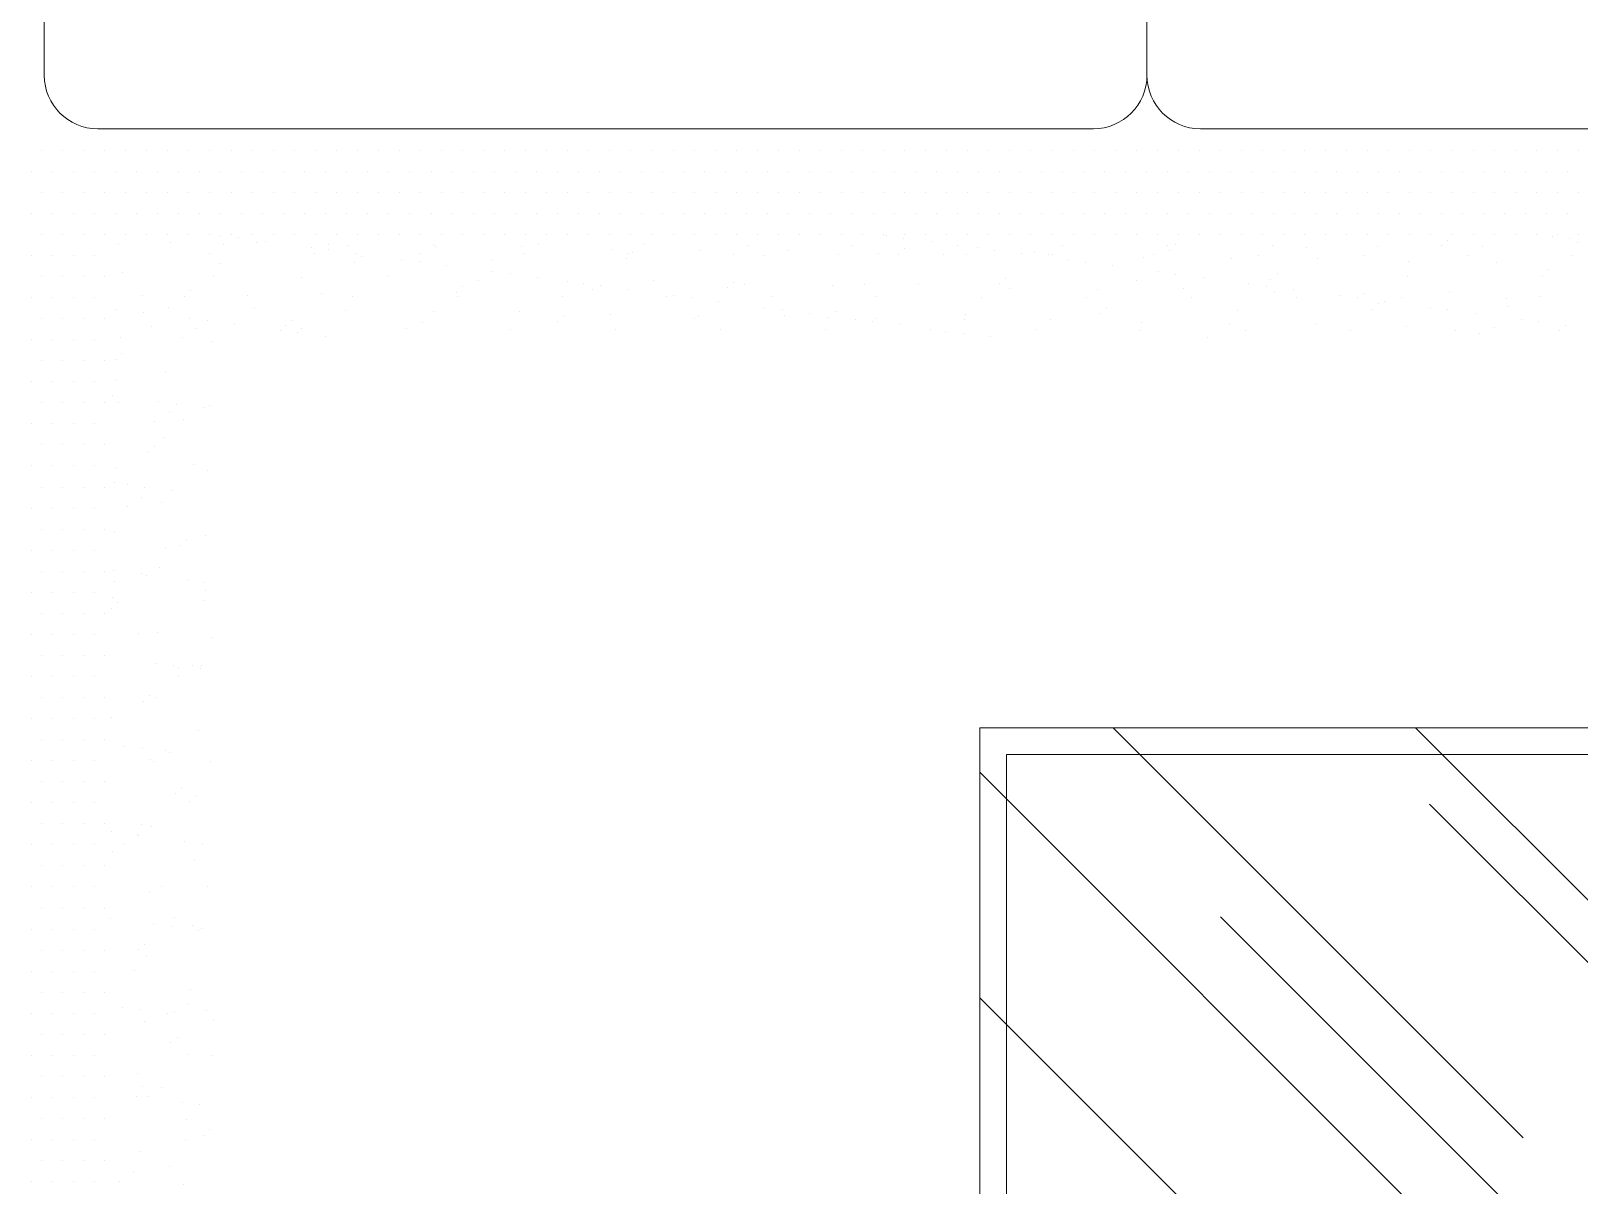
# Model space of a CAD drawing. Header units: millimetres. Extents: x -6300 to 1991, y -4770 to 4545.
# Drawn here: x -2185.6 to -2069.8, y -3453.9 to -3367.5 of the extents above; entities that cross this region are included whole.
import ezdxf

# ---------------------------------------------------------------- set-up
doc = ezdxf.new("R2010")
doc.units = ezdxf.units.MM
doc.header["$LTSCALE"] = 20
doc.header["$MEASUREMENT"] = 0
doc.linetypes.add('CONTINU', pattern=[0])
doc.layers.get('0').update_dxf_attribs({"linetype": 'CONTINUOUS'})
doc.layers.add('COTA', color=7, linetype='CONTINUOUS')
doc.layers.add('HIDROSSANITÁRIO', color=8, linetype='CONTINUOUS')
doc.layers.add('E-Lay-9', color=9, linetype='CONTINUOUS', lineweight=9)

# ---------------------------------------------------------------- blocks, each defined once
blk = doc.blocks.new('Sofa62')
at = {"color": 8}
for p, q in [((-24.65, 50.29), (42.35, 50.29)), ((50.35, 50.29), (124.85, 50.29)), ((46.35, -17.71), (46.35, 46.29)), ((46.35, -17.71), (46.35, 46.29)), ((128.85, 46.29), (128.85, -31.71))]:
    blk.add_line(p, q, dxfattribs=at)
for centre, start, end in [((42.35, 46.29), 0, 90), ((50.35, 46.29), 90, 180), ((124.85, 46.29), 0, 90)]:
    blk.add_arc(centre, 4, start, end, dxfattribs=at)
blk = doc.blocks.new('*X213')
at = {"color": 0}
for p, q in [((10.8, 41.5125), (10.8, 41.5125)), ((10.81875, 41.5125), (10.81875, 41.5125)), ((10.8375, 41.5125), (10.8375, 41.5125)), ((10.85625, 41.5125), (10.85625, 41.5125)), ((10.809375, 41.49375), (10.809375, 41.49375)), ((10.828125, 41.49375), (10.828125, 41.49375)), ((10.846875, 41.49375), (10.846875, 41.49375)), ((10.865625, 41.49375), (10.865625, 41.49375)), ((10.8, 41.475), (10.8, 41.475)), ((10.81875, 41.475), (10.81875, 41.475)), ((10.8375, 41.475), (10.8375, 41.475)), ((10.85625, 41.475), (10.85625, 41.475)), ((10.809375, 41.45625), (10.809375, 41.45625)), ((10.828125, 41.45625), (10.828125, 41.45625)), ((10.846875, 41.45625), (10.846875, 41.45625)), ((10.865625, 41.45625), (10.865625, 41.45625)), ((10.8, 41.4375), (10.8, 41.4375)), ((10.81875, 41.4375), (10.81875, 41.4375)), ((10.8375, 41.4375), (10.8375, 41.4375)), ((10.85625, 41.4375), (10.85625, 41.4375)), ((10.809375, 41.41875), (10.809375, 41.41875)), ((10.828125, 41.41875), (10.828125, 41.41875)), ((10.846875, 41.41875), (10.846875, 41.41875)), ((10.865625, 41.41875), (10.865625, 41.41875)), ((10.8, 41.4), (10.8, 41.4)), ((10.81875, 41.4), (10.81875, 41.4)), ((10.8375, 41.4), (10.8375, 41.4)), ((10.85625, 41.4), (10.85625, 41.4)), ((10.809375, 41.38125), (10.809375, 41.38125)), ((10.828125, 41.38125), (10.828125, 41.38125)), ((10.846875, 41.38125), (10.846875, 41.38125)), ((10.865625, 41.38125), (10.865625, 41.38125)), ((10.8, 41.3625), (10.8, 41.3625)), ((10.81875, 41.3625), (10.81875, 41.3625)), ((10.8375, 41.3625), (10.8375, 41.3625)), ((10.85625, 41.3625), (10.85625, 41.3625)), ((10.809375, 41.34375), (10.809375, 41.34375)), ((10.828125, 41.34375), (10.828125, 41.34375)), ((10.846875, 41.34375), (10.846875, 41.34375)), ((10.865625, 41.34375), (10.865625, 41.34375)), ((10.8, 41.325), (10.8, 41.325)), ((10.81875, 41.325), (10.81875, 41.325)), ((10.8375, 41.325), (10.8375, 41.325)), ((10.85625, 41.325), (10.85625, 41.325)), ((10.809375, 41.30625), (10.809375, 41.30625)), ((10.828125, 41.30625), (10.828125, 41.30625)), ((10.846875, 41.30625), (10.846875, 41.30625)), ((10.865625, 41.30625), (10.865625, 41.30625)), ((10.8, 41.2875), (10.8, 41.2875)), ((10.81875, 41.2875), (10.81875, 41.2875)), ((10.8375, 41.2875), (10.8375, 41.2875)), ((10.85625, 41.2875), (10.85625, 41.2875)), ((10.809375, 41.26875), (10.809375, 41.26875)), ((10.828125, 41.26875), (10.828125, 41.26875)), ((10.846875, 41.26875), (10.846875, 41.26875)), ((10.865625, 41.26875), (10.865625, 41.26875)), ((10.8, 41.25), (10.8, 41.25)), ((10.81875, 41.25), (10.81875, 41.25)), ((10.8375, 41.25), (10.8375, 41.25)), ((10.85625, 41.25), (10.85625, 41.25)), ((10.809375, 41.23125), (10.809375, 41.23125)), ((10.828125, 41.23125), (10.828125, 41.23125)), ((10.846875, 41.23125), (10.846875, 41.23125)), ((10.865625, 41.23125), (10.865625, 41.23125)), ((10.8, 41.2125), (10.8, 41.2125)), ((10.81875, 41.2125), (10.81875, 41.2125)), ((10.8375, 41.2125), (10.8375, 41.2125)), ((10.85625, 41.2125), (10.85625, 41.2125)), ((10.809375, 41.19375), (10.809375, 41.19375)), ((10.828125, 41.19375), (10.828125, 41.19375)), ((10.846875, 41.19375), (10.846875, 41.19375)), ((10.865625, 41.19375), (10.865625, 41.19375)), ((10.8, 41.175), (10.8, 41.175)), ((10.81875, 41.175), (10.81875, 41.175)), ((10.8375, 41.175), (10.8375, 41.175)), ((10.85625, 41.175), (10.85625, 41.175)), ((10.809375, 41.15625), (10.809375, 41.15625)), ((10.828125, 41.15625), (10.828125, 41.15625)), ((10.846875, 41.15625), (10.846875, 41.15625)), ((10.865625, 41.15625), (10.865625, 41.15625)), ((10.8, 41.1375), (10.8, 41.1375)), ((10.81875, 41.1375), (10.81875, 41.1375)), ((10.8375, 41.1375), (10.8375, 41.1375)), ((10.85625, 41.1375), (10.85625, 41.1375)), ((10.809375, 41.11875), (10.809375, 41.11875)), ((10.828125, 41.11875), (10.828125, 41.11875)), ((10.846875, 41.11875), (10.846875, 41.11875)), ((10.865625, 41.11875), (10.865625, 41.11875)), ((10.8, 41.1), (10.8, 41.1)), ((10.81875, 41.1), (10.81875, 41.1)), ((10.8375, 41.1), (10.8375, 41.1)), ((10.85625, 41.1), (10.85625, 41.1)), ((10.809375, 41.08125), (10.809375, 41.08125)), ((10.828125, 41.08125), (10.828125, 41.08125)), ((10.846875, 41.08125), (10.846875, 41.08125)), ((10.865625, 41.08125), (10.865625, 41.08125)), ((10.8, 41.0625), (10.8, 41.0625)), ((10.81875, 41.0625), (10.81875, 41.0625)), ((10.8375, 41.0625), (10.8375, 41.0625)), ((10.85625, 41.0625), (10.85625, 41.0625)), ((10.809375, 41.04375), (10.809375, 41.04375)), ((10.828125, 41.04375), (10.828125, 41.04375)), ((10.846875, 41.04375), (10.846875, 41.04375)), ((10.865625, 41.04375), (10.865625, 41.04375)), ((10.8, 41.025), (10.8, 41.025)), ((10.81875, 41.025), (10.81875, 41.025)), ((10.8375, 41.025), (10.8375, 41.025)), ((10.85625, 41.025), (10.85625, 41.025)), ((10.809375, 41.00625), (10.809375, 41.00625)), ((10.828125, 41.00625), (10.828125, 41.00625)), ((10.846875, 41.00625), (10.846875, 41.00625)), ((10.865625, 41.00625), (10.865625, 41.00625)), ((10.8, 40.9875), (10.8, 40.9875)), ((10.81875, 40.9875), (10.81875, 40.9875)), ((10.8375, 40.9875), (10.8375, 40.9875)), ((10.85625, 40.9875), (10.85625, 40.9875)), ((10.809375, 40.96875), (10.809375, 40.96875)), ((10.828125, 40.96875), (10.828125, 40.96875)), ((10.846875, 40.96875), (10.846875, 40.96875)), ((10.865625, 40.96875), (10.865625, 40.96875)), ((10.8, 40.95), (10.8, 40.95)), ((10.81875, 40.95), (10.81875, 40.95)), ((10.8375, 40.95), (10.8375, 40.95)), ((10.85625, 40.95), (10.85625, 40.95)), ((10.809375, 40.93125), (10.809375, 40.93125)), ((10.828125, 40.93125), (10.828125, 40.93125)), ((10.846875, 40.93125), (10.846875, 40.93125)), ((10.865625, 40.93125), (10.865625, 40.93125)), ((10.8, 40.9125), (10.8, 40.9125)), ((10.81875, 40.9125), (10.81875, 40.9125)), ((10.8375, 40.9125), (10.8375, 40.9125)), ((10.85625, 40.9125), (10.85625, 40.9125)), ((10.809375, 40.89375), (10.809375, 40.89375)), ((10.828125, 40.89375), (10.828125, 40.89375)), ((10.846875, 40.89375), (10.846875, 40.89375)), ((10.865625, 40.89375), (10.865625, 40.89375)), ((10.8, 40.875), (10.8, 40.875)), ((10.81875, 40.875), (10.81875, 40.875)), ((10.8375, 40.875), (10.8375, 40.875)), ((10.85625, 40.875), (10.85625, 40.875)), ((10.809375, 40.85625), (10.809375, 40.85625)), ((10.828125, 40.85625), (10.828125, 40.85625)), ((10.846875, 40.85625), (10.846875, 40.85625)), ((10.865625, 40.85625), (10.865625, 40.85625)), ((10.8, 40.8375), (10.8, 40.8375)), ((10.81875, 40.8375), (10.81875, 40.8375)), ((10.8375, 40.8375), (10.8375, 40.8375)), ((10.85625, 40.8375), (10.85625, 40.8375)), ((10.809375, 40.81875), (10.809375, 40.81875)), ((10.828125, 40.81875), (10.828125, 40.81875)), ((10.846875, 40.81875), (10.846875, 40.81875)), ((10.865625, 40.81875), (10.865625, 40.81875)), ((10.8, 40.8), (10.8, 40.8)), ((10.81875, 40.8), (10.81875, 40.8)), ((10.8375, 40.8), (10.8375, 40.8)), ((10.85625, 40.8), (10.85625, 40.8)), ((10.809375, 40.78125), (10.809375, 40.78125)), ((10.828125, 40.78125), (10.828125, 40.78125)), ((10.846875, 40.78125), (10.846875, 40.78125)), ((10.865625, 40.78125), (10.865625, 40.78125)), ((10.8, 40.7625), (10.8, 40.7625)), ((10.81875, 40.7625), (10.81875, 40.7625)), ((10.8375, 40.7625), (10.8375, 40.7625)), ((10.85625, 40.7625), (10.85625, 40.7625)), ((10.809375, 40.74375), (10.809375, 40.74375)), ((10.828125, 40.74375), (10.828125, 40.74375)), ((10.846875, 40.74375), (10.846875, 40.74375)), ((10.865625, 40.74375), (10.865625, 40.74375)), ((10.8, 40.725), (10.8, 40.725)), ((10.81875, 40.725), (10.81875, 40.725)), ((10.8375, 40.725), (10.8375, 40.725)), ((10.85625, 40.725), (10.85625, 40.725)), ((10.809375, 40.70625), (10.809375, 40.70625)), ((10.828125, 40.70625), (10.828125, 40.70625)), ((10.846875, 40.70625), (10.846875, 40.70625)), ((10.865625, 40.70625), (10.865625, 40.70625)), ((10.8, 40.6875), (10.8, 40.6875)), ((10.81875, 40.6875), (10.81875, 40.6875)), ((10.8375, 40.6875), (10.8375, 40.6875)), ((10.85625, 40.6875), (10.85625, 40.6875)), ((10.809375, 40.66875), (10.809375, 40.66875)), ((10.828125, 40.66875), (10.828125, 40.66875)), ((10.846875, 40.66875), (10.846875, 40.66875)), ((10.865625, 40.66875), (10.865625, 40.66875)), ((10.884375, 40.66875), (10.884375, 40.66875)), ((10.903125, 40.66875), (10.903125, 40.66875)), ((10.921875, 40.66875), (10.921875, 40.66875)), ((10.940625, 40.66875), (10.940625, 40.66875)), ((10.959375, 40.66875), (10.959375, 40.66875)), ((10.978125, 40.66875), (10.978125, 40.66875)), ((10.996875, 40.66875), (10.996875, 40.66875)), ((11.015625, 40.66875), (11.015625, 40.66875)), ((11.034375, 40.66875), (11.034375, 40.66875)), ((11.053125, 40.66875), (11.053125, 40.66875)), ((11.071875, 40.66875), (11.071875, 40.66875)), ((11.090625, 40.66875), (11.090625, 40.66875)), ((11.109375, 40.66875), (11.109375, 40.66875)), ((11.128125, 40.66875), (11.128125, 40.66875)), ((11.146875, 40.66875), (11.146875, 40.66875)), ((11.165625, 40.66875), (11.165625, 40.66875)), ((11.184375, 40.66875), (11.184375, 40.66875)), ((11.203125, 40.66875), (11.203125, 40.66875)), ((11.221875, 40.66875), (11.221875, 40.66875)), ((11.240625, 40.66875), (11.240625, 40.66875)), ((11.259375, 40.66875), (11.259375, 40.66875)), ((11.278125, 40.66875), (11.278125, 40.66875)), ((11.296875, 40.66875), (11.296875, 40.66875)), ((11.315625, 40.66875), (11.315625, 40.66875)), ((11.334375, 40.66875), (11.334375, 40.66875)), ((11.353125, 40.66875), (11.353125, 40.66875)), ((11.371875, 40.66875), (11.371875, 40.66875)), ((11.390625, 40.66875), (11.390625, 40.66875)), ((11.409375, 40.66875), (11.409375, 40.66875)), ((11.428125, 40.66875), (11.428125, 40.66875)), ((11.446875, 40.66875), (11.446875, 40.66875)), ((11.465625, 40.66875), (11.465625, 40.66875)), ((11.484375, 40.66875), (11.484375, 40.66875)), ((11.503125, 40.66875), (11.503125, 40.66875)), ((11.521875, 40.66875), (11.521875, 40.66875)), ((11.540625, 40.66875), (11.540625, 40.66875)), ((11.559375, 40.66875), (11.559375, 40.66875)), ((11.578125, 40.66875), (11.578125, 40.66875)), ((11.596875, 40.66875), (11.596875, 40.66875)), ((11.615625, 40.66875), (11.615625, 40.66875)), ((11.634375, 40.66875), (11.634375, 40.66875)), ((11.653125, 40.66875), (11.653125, 40.66875)), ((11.671875, 40.66875), (11.671875, 40.66875)), ((11.690625, 40.66875), (11.690625, 40.66875)), ((11.709375, 40.66875), (11.709375, 40.66875)), ((11.728125, 40.66875), (11.728125, 40.66875)), ((11.746875, 40.66875), (11.746875, 40.66875)), ((11.765625, 40.66875), (11.765625, 40.66875)), ((11.784375, 40.66875), (11.784375, 40.66875)), ((11.803125, 40.66875), (11.803125, 40.66875)), ((11.821875, 40.66875), (11.821875, 40.66875)), ((11.840625, 40.66875), (11.840625, 40.66875)), ((11.859375, 40.66875), (11.859375, 40.66875)), ((11.878125, 40.66875), (11.878125, 40.66875)), ((11.896875, 40.66875), (11.896875, 40.66875)), ((11.915625, 40.66875), (11.915625, 40.66875)), ((11.934375, 40.66875), (11.934375, 40.66875)), ((11.953125, 40.66875), (11.953125, 40.66875)), ((11.971875, 40.66875), (11.971875, 40.66875)), ((11.990625, 40.66875), (11.990625, 40.66875)), ((12.009375, 40.66875), (12.009375, 40.66875)), ((12.028125, 40.66875), (12.028125, 40.66875)), ((12.046875, 40.66875), (12.046875, 40.66875)), ((12.065625, 40.66875), (12.065625, 40.66875)), ((12.084375, 40.66875), (12.084375, 40.66875)), ((12.103125, 40.66875), (12.103125, 40.66875)), ((12.121875, 40.66875), (12.121875, 40.66875)), ((12.140625, 40.66875), (12.140625, 40.66875)), ((12.159375, 40.66875), (12.159375, 40.66875)), ((12.178125, 40.66875), (12.178125, 40.66875)), ((10.8, 40.65), (10.8, 40.65)), ((10.81875, 40.65), (10.81875, 40.65)), ((10.8375, 40.65), (10.8375, 40.65)), ((10.85625, 40.65), (10.85625, 40.65)), ((10.875, 40.65), (10.875, 40.65)), ((10.89375, 40.65), (10.89375, 40.65)), ((10.9125, 40.65), (10.9125, 40.65)), ((10.93125, 40.65), (10.93125, 40.65)), ((10.95, 40.65), (10.95, 40.65)), ((10.96875, 40.65), (10.96875, 40.65)), ((10.9875, 40.65), (10.9875, 40.65)), ((11.00625, 40.65), (11.00625, 40.65)), ((11.025, 40.65), (11.025, 40.65)), ((11.04375, 40.65), (11.04375, 40.65)), ((11.0625, 40.65), (11.0625, 40.65)), ((11.08125, 40.65), (11.08125, 40.65)), ((11.1, 40.65), (11.1, 40.65)), ((11.11875, 40.65), (11.11875, 40.65)), ((11.1375, 40.65), (11.1375, 40.65)), ((11.15625, 40.65), (11.15625, 40.65)), ((11.175, 40.65), (11.175, 40.65)), ((11.19375, 40.65), (11.19375, 40.65)), ((11.2125, 40.65), (11.2125, 40.65)), ((11.23125, 40.65), (11.23125, 40.65)), ((11.25, 40.65), (11.25, 40.65)), ((11.26875, 40.65), (11.26875, 40.65)), ((11.2875, 40.65), (11.2875, 40.65)), ((11.30625, 40.65), (11.30625, 40.65)), ((11.325, 40.65), (11.325, 40.65)), ((11.34375, 40.65), (11.34375, 40.65)), ((11.3625, 40.65), (11.3625, 40.65)), ((11.38125, 40.65), (11.38125, 40.65)), ((11.4, 40.65), (11.4, 40.65)), ((11.41875, 40.65), (11.41875, 40.65)), ((11.4375, 40.65), (11.4375, 40.65)), ((11.45625, 40.65), (11.45625, 40.65)), ((11.475, 40.65), (11.475, 40.65)), ((11.49375, 40.65), (11.49375, 40.65)), ((11.5125, 40.65), (11.5125, 40.65)), ((11.53125, 40.65), (11.53125, 40.65)), ((11.55, 40.65), (11.55, 40.65)), ((11.56875, 40.65), (11.56875, 40.65)), ((11.5875, 40.65), (11.5875, 40.65)), ((11.60625, 40.65), (11.60625, 40.65)), ((11.625, 40.65), (11.625, 40.65)), ((11.64375, 40.65), (11.64375, 40.65)), ((11.6625, 40.65), (11.6625, 40.65)), ((11.68125, 40.65), (11.68125, 40.65)), ((11.7, 40.65), (11.7, 40.65)), ((11.71875, 40.65), (11.71875, 40.65)), ((11.7375, 40.65), (11.7375, 40.65)), ((11.75625, 40.65), (11.75625, 40.65)), ((11.775, 40.65), (11.775, 40.65)), ((11.79375, 40.65), (11.79375, 40.65)), ((11.8125, 40.65), (11.8125, 40.65)), ((11.83125, 40.65), (11.83125, 40.65)), ((11.85, 40.65), (11.85, 40.65)), ((11.86875, 40.65), (11.86875, 40.65)), ((11.8875, 40.65), (11.8875, 40.65)), ((11.90625, 40.65), (11.90625, 40.65)), ((11.925, 40.65), (11.925, 40.65)), ((11.94375, 40.65), (11.94375, 40.65)), ((11.9625, 40.65), (11.9625, 40.65)), ((11.98125, 40.65), (11.98125, 40.65)), ((12, 40.65), (12, 40.65)), ((12.01875, 40.65), (12.01875, 40.65)), ((12.0375, 40.65), (12.0375, 40.65)), ((12.05625, 40.65), (12.05625, 40.65)), ((12.075, 40.65), (12.075, 40.65)), ((12.09375, 40.65), (12.09375, 40.65)), ((12.1125, 40.65), (12.1125, 40.65)), ((12.13125, 40.65), (12.13125, 40.65)), ((12.15, 40.65), (12.15, 40.65)), ((12.16875, 40.65), (12.16875, 40.65)), ((10.809375, 40.63125), (10.809375, 40.63125)), ((10.828125, 40.63125), (10.828125, 40.63125)), ((10.846875, 40.63125), (10.846875, 40.63125)), ((10.865625, 40.63125), (10.865625, 40.63125)), ((10.884375, 40.63125), (10.884375, 40.63125)), ((10.903125, 40.63125), (10.903125, 40.63125)), ((10.921875, 40.63125), (10.921875, 40.63125)), ((10.940625, 40.63125), (10.940625, 40.63125)), ((10.959375, 40.63125), (10.959375, 40.63125)), ((10.978125, 40.63125), (10.978125, 40.63125)), ((10.996875, 40.63125), (10.996875, 40.63125)), ((11.015625, 40.63125), (11.015625, 40.63125)), ((11.034375, 40.63125), (11.034375, 40.63125)), ((11.053125, 40.63125), (11.053125, 40.63125)), ((11.071875, 40.63125), (11.071875, 40.63125)), ((11.090625, 40.63125), (11.090625, 40.63125)), ((11.109375, 40.63125), (11.109375, 40.63125)), ((11.128125, 40.63125), (11.128125, 40.63125)), ((11.146875, 40.63125), (11.146875, 40.63125)), ((11.165625, 40.63125), (11.165625, 40.63125)), ((11.184375, 40.63125), (11.184375, 40.63125)), ((11.203125, 40.63125), (11.203125, 40.63125)), ((11.221875, 40.63125), (11.221875, 40.63125)), ((11.240625, 40.63125), (11.240625, 40.63125)), ((11.259375, 40.63125), (11.259375, 40.63125)), ((11.278125, 40.63125), (11.278125, 40.63125)), ((11.296875, 40.63125), (11.296875, 40.63125)), ((11.315625, 40.63125), (11.315625, 40.63125)), ((11.334375, 40.63125), (11.334375, 40.63125)), ((11.353125, 40.63125), (11.353125, 40.63125)), ((11.371875, 40.63125), (11.371875, 40.63125)), ((11.390625, 40.63125), (11.390625, 40.63125)), ((11.409375, 40.63125), (11.409375, 40.63125)), ((11.428125, 40.63125), (11.428125, 40.63125)), ((11.446875, 40.63125), (11.446875, 40.63125)), ((11.465625, 40.63125), (11.465625, 40.63125)), ((11.484375, 40.63125), (11.484375, 40.63125)), ((11.503125, 40.63125), (11.503125, 40.63125)), ((11.521875, 40.63125), (11.521875, 40.63125)), ((11.540625, 40.63125), (11.540625, 40.63125)), ((11.559375, 40.63125), (11.559375, 40.63125)), ((11.578125, 40.63125), (11.578125, 40.63125)), ((11.596875, 40.63125), (11.596875, 40.63125)), ((11.615625, 40.63125), (11.615625, 40.63125)), ((11.634375, 40.63125), (11.634375, 40.63125)), ((11.653125, 40.63125), (11.653125, 40.63125)), ((11.671875, 40.63125), (11.671875, 40.63125)), ((11.690625, 40.63125), (11.690625, 40.63125)), ((11.709375, 40.63125), (11.709375, 40.63125)), ((11.728125, 40.63125), (11.728125, 40.63125)), ((11.746875, 40.63125), (11.746875, 40.63125)), ((11.765625, 40.63125), (11.765625, 40.63125)), ((11.784375, 40.63125), (11.784375, 40.63125)), ((11.803125, 40.63125), (11.803125, 40.63125)), ((11.821875, 40.63125), (11.821875, 40.63125)), ((11.840625, 40.63125), (11.840625, 40.63125)), ((11.859375, 40.63125), (11.859375, 40.63125)), ((11.878125, 40.63125), (11.878125, 40.63125)), ((11.896875, 40.63125), (11.896875, 40.63125)), ((11.915625, 40.63125), (11.915625, 40.63125)), ((11.934375, 40.63125), (11.934375, 40.63125)), ((11.953125, 40.63125), (11.953125, 40.63125)), ((11.971875, 40.63125), (11.971875, 40.63125)), ((11.990625, 40.63125), (11.990625, 40.63125)), ((12.009375, 40.63125), (12.009375, 40.63125)), ((12.028125, 40.63125), (12.028125, 40.63125)), ((12.046875, 40.63125), (12.046875, 40.63125)), ((12.065625, 40.63125), (12.065625, 40.63125)), ((12.084375, 40.63125), (12.084375, 40.63125)), ((12.103125, 40.63125), (12.103125, 40.63125)), ((12.121875, 40.63125), (12.121875, 40.63125)), ((12.140625, 40.63125), (12.140625, 40.63125)), ((12.159375, 40.63125), (12.159375, 40.63125)), ((12.178125, 40.63125), (12.178125, 40.63125)), ((10.8, 40.6125), (10.8, 40.6125)), ((10.81875, 40.6125), (10.81875, 40.6125)), ((10.8375, 40.6125), (10.8375, 40.6125)), ((10.85625, 40.6125), (10.85625, 40.6125)), ((10.875, 40.6125), (10.875, 40.6125)), ((10.89375, 40.6125), (10.89375, 40.6125)), ((10.9125, 40.6125), (10.9125, 40.6125)), ((10.93125, 40.6125), (10.93125, 40.6125)), ((10.95, 40.6125), (10.95, 40.6125)), ((10.96875, 40.6125), (10.96875, 40.6125)), ((10.9875, 40.6125), (10.9875, 40.6125)), ((11.00625, 40.6125), (11.00625, 40.6125)), ((11.025, 40.6125), (11.025, 40.6125)), ((11.04375, 40.6125), (11.04375, 40.6125)), ((11.0625, 40.6125), (11.0625, 40.6125)), ((11.08125, 40.6125), (11.08125, 40.6125)), ((11.1, 40.6125), (11.1, 40.6125)), ((11.11875, 40.6125), (11.11875, 40.6125)), ((11.1375, 40.6125), (11.1375, 40.6125)), ((11.15625, 40.6125), (11.15625, 40.6125)), ((11.175, 40.6125), (11.175, 40.6125)), ((11.19375, 40.6125), (11.19375, 40.6125)), ((11.2125, 40.6125), (11.2125, 40.6125)), ((11.23125, 40.6125), (11.23125, 40.6125)), ((11.25, 40.6125), (11.25, 40.6125)), ((11.26875, 40.6125), (11.26875, 40.6125)), ((11.2875, 40.6125), (11.2875, 40.6125)), ((11.30625, 40.6125), (11.30625, 40.6125)), ((11.325, 40.6125), (11.325, 40.6125)), ((11.34375, 40.6125), (11.34375, 40.6125)), ((11.3625, 40.6125), (11.3625, 40.6125)), ((11.38125, 40.6125), (11.38125, 40.6125)), ((11.4, 40.6125), (11.4, 40.6125)), ((11.41875, 40.6125), (11.41875, 40.6125)), ((11.4375, 40.6125), (11.4375, 40.6125)), ((11.45625, 40.6125), (11.45625, 40.6125)), ((11.475, 40.6125), (11.475, 40.6125)), ((11.49375, 40.6125), (11.49375, 40.6125)), ((11.5125, 40.6125), (11.5125, 40.6125)), ((11.53125, 40.6125), (11.53125, 40.6125)), ((11.55, 40.6125), (11.55, 40.6125)), ((11.56875, 40.6125), (11.56875, 40.6125)), ((11.5875, 40.6125), (11.5875, 40.6125)), ((11.60625, 40.6125), (11.60625, 40.6125)), ((11.625, 40.6125), (11.625, 40.6125)), ((11.64375, 40.6125), (11.64375, 40.6125)), ((11.6625, 40.6125), (11.6625, 40.6125)), ((11.68125, 40.6125), (11.68125, 40.6125)), ((11.7, 40.6125), (11.7, 40.6125)), ((11.71875, 40.6125), (11.71875, 40.6125)), ((11.7375, 40.6125), (11.7375, 40.6125)), ((11.75625, 40.6125), (11.75625, 40.6125)), ((11.775, 40.6125), (11.775, 40.6125)), ((11.79375, 40.6125), (11.79375, 40.6125)), ((11.8125, 40.6125), (11.8125, 40.6125)), ((11.83125, 40.6125), (11.83125, 40.6125)), ((11.85, 40.6125), (11.85, 40.6125)), ((11.86875, 40.6125), (11.86875, 40.6125)), ((11.8875, 40.6125), (11.8875, 40.6125)), ((11.90625, 40.6125), (11.90625, 40.6125)), ((11.925, 40.6125), (11.925, 40.6125)), ((11.94375, 40.6125), (11.94375, 40.6125)), ((11.9625, 40.6125), (11.9625, 40.6125)), ((11.98125, 40.6125), (11.98125, 40.6125)), ((12, 40.6125), (12, 40.6125)), ((12.01875, 40.6125), (12.01875, 40.6125)), ((12.0375, 40.6125), (12.0375, 40.6125)), ((12.05625, 40.6125), (12.05625, 40.6125)), ((12.075, 40.6125), (12.075, 40.6125)), ((12.09375, 40.6125), (12.09375, 40.6125)), ((12.1125, 40.6125), (12.1125, 40.6125)), ((12.13125, 40.6125), (12.13125, 40.6125)), ((12.15, 40.6125), (12.15, 40.6125)), ((12.16875, 40.6125), (12.16875, 40.6125)), ((10.809375, 40.59375), (10.809375, 40.59375)), ((10.828125, 40.59375), (10.828125, 40.59375)), ((10.846875, 40.59375), (10.846875, 40.59375)), ((10.865625, 40.59375), (10.865625, 40.59375)), ((10.884375, 40.59375), (10.884375, 40.59375)), ((10.903125, 40.59375), (10.903125, 40.59375)), ((10.921875, 40.59375), (10.921875, 40.59375)), ((10.940625, 40.59375), (10.940625, 40.59375)), ((10.959375, 40.59375), (10.959375, 40.59375)), ((10.978125, 40.59375), (10.978125, 40.59375)), ((10.996875, 40.59375), (10.996875, 40.59375)), ((11.015625, 40.59375), (11.015625, 40.59375)), ((11.034375, 40.59375), (11.034375, 40.59375)), ((11.053125, 40.59375), (11.053125, 40.59375)), ((11.071875, 40.59375), (11.071875, 40.59375)), ((11.090625, 40.59375), (11.090625, 40.59375)), ((11.109375, 40.59375), (11.109375, 40.59375)), ((11.128125, 40.59375), (11.128125, 40.59375)), ((11.146875, 40.59375), (11.146875, 40.59375)), ((11.165625, 40.59375), (11.165625, 40.59375)), ((11.184375, 40.59375), (11.184375, 40.59375)), ((11.203125, 40.59375), (11.203125, 40.59375)), ((11.221875, 40.59375), (11.221875, 40.59375)), ((11.240625, 40.59375), (11.240625, 40.59375)), ((11.259375, 40.59375), (11.259375, 40.59375)), ((11.278125, 40.59375), (11.278125, 40.59375)), ((11.296875, 40.59375), (11.296875, 40.59375)), ((11.315625, 40.59375), (11.315625, 40.59375)), ((11.334375, 40.59375), (11.334375, 40.59375)), ((11.353125, 40.59375), (11.353125, 40.59375)), ((11.371875, 40.59375), (11.371875, 40.59375)), ((11.390625, 40.59375), (11.390625, 40.59375)), ((11.409375, 40.59375), (11.409375, 40.59375)), ((11.428125, 40.59375), (11.428125, 40.59375)), ((11.446875, 40.59375), (11.446875, 40.59375)), ((11.465625, 40.59375), (11.465625, 40.59375)), ((11.484375, 40.59375), (11.484375, 40.59375)), ((11.503125, 40.59375), (11.503125, 40.59375)), ((11.521875, 40.59375), (11.521875, 40.59375)), ((11.540625, 40.59375), (11.540625, 40.59375)), ((11.559375, 40.59375), (11.559375, 40.59375)), ((11.578125, 40.59375), (11.578125, 40.59375)), ((11.596875, 40.59375), (11.596875, 40.59375)), ((11.615625, 40.59375), (11.615625, 40.59375)), ((11.634375, 40.59375), (11.634375, 40.59375)), ((11.653125, 40.59375), (11.653125, 40.59375)), ((11.671875, 40.59375), (11.671875, 40.59375)), ((11.690625, 40.59375), (11.690625, 40.59375)), ((11.709375, 40.59375), (11.709375, 40.59375)), ((11.728125, 40.59375), (11.728125, 40.59375)), ((11.746875, 40.59375), (11.746875, 40.59375)), ((11.765625, 40.59375), (11.765625, 40.59375)), ((11.784375, 40.59375), (11.784375, 40.59375)), ((11.803125, 40.59375), (11.803125, 40.59375)), ((11.821875, 40.59375), (11.821875, 40.59375)), ((11.840625, 40.59375), (11.840625, 40.59375)), ((11.859375, 40.59375), (11.859375, 40.59375)), ((11.878125, 40.59375), (11.878125, 40.59375)), ((11.896875, 40.59375), (11.896875, 40.59375)), ((11.915625, 40.59375), (11.915625, 40.59375)), ((11.934375, 40.59375), (11.934375, 40.59375)), ((11.953125, 40.59375), (11.953125, 40.59375)), ((11.971875, 40.59375), (11.971875, 40.59375)), ((11.990625, 40.59375), (11.990625, 40.59375)), ((12.009375, 40.59375), (12.009375, 40.59375)), ((12.028125, 40.59375), (12.028125, 40.59375)), ((12.046875, 40.59375), (12.046875, 40.59375)), ((12.065625, 40.59375), (12.065625, 40.59375)), ((12.084375, 40.59375), (12.084375, 40.59375)), ((12.103125, 40.59375), (12.103125, 40.59375)), ((12.121875, 40.59375), (12.121875, 40.59375)), ((12.140625, 40.59375), (12.140625, 40.59375)), ((12.159375, 40.59375), (12.159375, 40.59375)), ((12.178125, 40.59375), (12.178125, 40.59375))]:
    blk.add_line(p, q, dxfattribs=at)
blk = doc.blocks.new('*X214')
at = {"color": 0}
for p, q in [((10.8791, 41.5121), (10.8791, 41.5121)), ((10.8917, 41.504), (10.8917, 41.504)), ((10.9362, 41.5151), (10.9362, 41.5151)), ((10.9234, 41.4989), (10.9234, 41.4989)), ((10.8976, 41.4854), (10.8976, 41.4854)), ((10.9373, 41.475), (10.9373, 41.475)), ((10.9532, 41.4715), (10.9532, 41.4715)), ((10.9588, 41.4664), (10.9588, 41.4664)), ((10.9381, 41.4573), (10.9381, 41.4573)), ((10.8938, 41.4366), (10.8938, 41.4366)), ((10.9033, 41.437), (10.9033, 41.437)), ((10.9345, 41.4419), (10.9345, 41.4419)), ((10.9502, 41.444), (10.9502, 41.444)), ((10.8995, 41.4276), (10.8995, 41.4276)), ((10.916, 41.4289), (10.916, 41.4289)), ((10.8947, 41.4162), (10.8947, 41.4162)), ((10.94, 41.3995), (10.94, 41.3995)), ((10.9615, 41.3999), (10.9615, 41.3999)), ((10.9245, 41.3888), (10.9245, 41.3888)), ((10.9301, 41.3837), (10.9301, 41.3837)), ((10.9014, 41.3698), (10.9014, 41.3698)), ((10.9622, 41.3679), (10.9622, 41.3679)), ((10.8814, 41.3573), (10.8814, 41.3573)), ((10.8971, 41.3593), (10.8971, 41.3593)), ((10.9214, 41.3625), (10.9214, 41.3625)), ((10.9275, 41.3618), (10.9275, 41.3618)), ((10.9402, 41.3538), (10.9402, 41.3538)), ((10.9562, 41.3598), (10.9562, 41.3598)), ((10.9419, 41.3417), (10.9419, 41.3417)), ((10.8923, 41.3246), (10.8923, 41.3246)), ((10.9032, 41.312), (10.9032, 41.312)), ((10.8958, 41.3061), (10.8958, 41.3061)), ((10.9014, 41.3011), (10.9014, 41.3011)), ((10.9091, 41.2832), (10.9091, 41.2832)), ((10.9247, 41.2853), (10.9247, 41.2853)), ((10.9438, 41.2839), (10.9438, 41.2839)), ((10.9491, 41.2885), (10.9491, 41.2885)), ((10.9518, 41.2867), (10.9518, 41.2867)), ((10.871, 41.2785), (10.871, 41.2785)), ((10.9275, 41.2772), (10.9275, 41.2772)), ((10.9051, 41.2542), (10.9051, 41.2542)), ((10.9165, 41.2495), (10.9165, 41.2495)), ((10.9573, 41.2498), (10.9573, 41.2498)), ((10.8727, 41.2184), (10.8727, 41.2184)), ((10.9457, 41.2261), (10.9457, 41.2261)), ((10.8716, 41.2006), (10.8716, 41.2006)), ((10.8826, 41.2114), (10.8826, 41.2114)), ((10.8952, 41.2034), (10.8952, 41.2034)), ((10.896, 41.2038), (10.896, 41.2038)), ((10.9368, 41.2092), (10.9368, 41.2092)), ((10.9524, 41.2113), (10.9524, 41.2113)), ((10.8988, 41.1945), (10.8988, 41.1945)), ((10.907, 41.1964), (10.907, 41.1964)), ((10.9408, 41.1743), (10.9408, 41.1743)), ((10.9286, 41.1671), (10.9286, 41.1671)), ((10.9342, 41.1621), (10.9342, 41.1621)), ((10.9476, 41.1683), (10.9476, 41.1683)), ((10.9068, 41.1363), (10.9068, 41.1363)), ((10.9089, 41.1386), (10.9089, 41.1386)), ((10.9603, 41.1381), (10.9603, 41.1381)), ((10.8837, 41.1245), (10.8837, 41.1245)), ((10.8993, 41.1266), (10.8993, 41.1266)), ((10.9195, 41.1282), (10.9195, 41.1282)), ((10.9237, 41.1298), (10.9237, 41.1298)), ((10.9495, 41.1105), (10.9495, 41.1105)), ((10.8716, 41.099), (10.8716, 41.099)), ((10.8999, 41.0844), (10.8999, 41.0844)), ((10.9055, 41.0794), (10.9055, 41.0794)), ((10.9108, 41.0808), (10.9108, 41.0808)), ((10.9113, 41.0505), (10.9113, 41.0505)), ((10.9269, 41.0526), (10.9269, 41.0526)), ((10.931, 41.0612), (10.931, 41.0612)), ((10.9316, 41.0555), (10.9316, 41.0555)), ((10.9437, 41.0531), (10.9437, 41.0531)), ((10.9513, 41.0558), (10.9513, 41.0558)), ((10.9514, 41.0527), (10.9514, 41.0527)), ((10.8958, 41.0239), (10.8958, 41.0239)), ((10.9127, 41.023), (10.9127, 41.023)), ((10.9614, 41.0281), (10.9614, 41.0281)), ((10.8713, 41.0018), (10.8713, 41.0018)), ((10.8768, 40.9967), (10.8768, 40.9967)), ((10.9533, 40.9949), (10.9533, 40.9949)), ((10.8722, 40.992), (10.8722, 40.992)), ((10.9553, 40.986), (10.9553, 40.986)), ((10.8739, 40.9679), (10.8739, 40.9679)), ((10.8745, 40.9778), (10.8745, 40.9778)), ((10.8982, 40.9711), (10.8982, 40.9711)), ((10.9029, 40.9728), (10.9029, 40.9728)), ((10.9146, 40.9652), (10.9146, 40.9652)), ((10.939, 40.9765), (10.939, 40.9765)), ((10.9546, 40.9785), (10.9546, 40.9785)), ((10.92, 40.9488), (10.92, 40.9488)), ((10.9327, 40.9454), (10.9327, 40.9454)), ((10.9383, 40.9404), (10.9383, 40.9404)), ((10.8741, 40.9341), (10.8741, 40.9341)), ((10.9551, 40.9371), (10.9551, 40.9371)), ((10.8861, 40.9107), (10.8861, 40.9107)), ((10.8987, 40.9027), (10.8987, 40.9027)), ((10.9165, 40.9074), (10.9165, 40.9074)), ((10.9259, 40.8971), (10.9259, 40.8971)), ((10.8742, 40.8901), (10.8742, 40.8901)), ((10.8859, 40.8918), (10.8859, 40.8918)), ((10.9015, 40.8939), (10.9015, 40.8939)), ((10.876, 40.8763), (10.876, 40.8763)), ((10.9443, 40.8737), (10.9443, 40.8737)), ((10.957, 40.8793), (10.957, 40.8793)), ((10.904, 40.8628), (10.904, 40.8628)), ((10.9096, 40.8577), (10.9096, 40.8577)), ((10.9184, 40.8496), (10.9184, 40.8496)), ((10.9103, 40.8356), (10.9103, 40.8356)), ((10.9229, 40.8276), (10.9229, 40.8276)), ((10.9357, 40.8338), (10.9357, 40.8338)), ((10.8779, 40.8185), (10.8779, 40.8185)), ((10.9136, 40.8178), (10.9136, 40.8178)), ((10.9292, 40.8198), (10.9292, 40.8198)), ((10.9536, 40.823), (10.9536, 40.823)), ((10.9589, 40.8215), (10.9589, 40.8215)), ((10.8728, 40.8124), (10.8728, 40.8124)), ((10.8751, 40.7984), (10.8751, 40.7984)), ((10.9202, 40.7918), (10.9202, 40.7918)), ((10.8754, 40.7801), (10.8754, 40.7801)), ((10.8809, 40.775), (10.8809, 40.775)), ((10.8798, 40.7607), (10.8798, 40.7607)), ((10.9345, 40.7605), (10.9345, 40.7605)), ((10.9608, 40.7637), (10.9608, 40.7637)), ((11.062, 40.7596), (11.062, 40.7596)), ((11.6549, 40.76), (11.6549, 40.76)), ((11.8483, 40.7603), (11.8483, 40.7603)), ((10.907, 40.7511), (10.907, 40.7511)), ((10.9472, 40.7524), (10.9472, 40.7524)), ((10.9568, 40.7458), (10.9568, 40.7458)), ((10.9812, 40.749), (10.9812, 40.749)), ((11.022, 40.7544), (11.022, 40.7544)), ((11.027, 40.7501), (11.027, 40.7501)), ((11.0326, 40.745), (11.0326, 40.745)), ((11.0376, 40.7564), (11.0376, 40.7564)), ((11.0406, 40.7526), (11.0406, 40.7526)), ((11.134, 40.7528), (11.134, 40.7528)), ((11.1488, 40.7474), (11.1488, 40.7474)), ((11.2274, 40.753), (11.2274, 40.753)), ((11.2689, 40.7464), (11.2689, 40.7464)), ((11.3209, 40.7531), (11.3209, 40.7531)), ((11.4143, 40.7533), (11.4143, 40.7533)), ((11.5077, 40.7535), (11.5077, 40.7535)), ((11.5498, 40.7462), (11.5498, 40.7462)), ((11.5742, 40.7494), (11.5742, 40.7494)), ((11.6011, 40.7536), (11.6011, 40.7536)), ((11.6149, 40.7548), (11.6149, 40.7548)), ((11.6305, 40.7568), (11.6305, 40.7568)), ((11.631, 40.7446), (11.631, 40.7446)), ((11.6946, 40.7538), (11.6946, 40.7538)), ((11.788, 40.754), (11.788, 40.754)), ((11.7888, 40.7472), (11.7888, 40.7472)), ((11.8673, 40.7482), (11.8673, 40.7482)), ((11.8814, 40.7541), (11.8814, 40.7541)), ((11.9441, 40.7478), (11.9441, 40.7478)), ((11.9748, 40.7543), (11.9748, 40.7543)), ((12.0251, 40.7507), (12.0251, 40.7507)), ((12.0683, 40.7545), (12.0683, 40.7545)), ((12.0902, 40.7566), (12.0902, 40.7566)), ((12.1036, 40.7517), (12.1036, 40.7517)), ((12.1271, 40.7445), (12.1271, 40.7445)), ((12.1427, 40.7466), (12.1427, 40.7466)), ((12.1617, 40.7547), (12.1617, 40.7547)), ((12.1671, 40.7498), (12.1671, 40.7498)), ((10.8761, 40.7352), (10.8761, 40.7352)), ((10.9005, 40.7384), (10.9005, 40.7384)), ((10.9221, 40.734), (10.9221, 40.734)), ((10.9412, 40.7437), (10.9412, 40.7437)), ((10.9989, 40.7336), (10.9989, 40.7336)), ((11.0799, 40.7365), (11.0799, 40.7365)), ((11.1584, 40.7375), (11.1584, 40.7375)), ((11.2352, 40.7372), (11.2352, 40.7372)), ((11.2744, 40.7413), (11.2744, 40.7413)), ((11.3162, 40.7401), (11.3162, 40.7401)), ((11.3907, 40.7437), (11.3907, 40.7437)), ((11.3947, 40.7411), (11.3947, 40.7411)), ((11.4534, 40.7335), (11.4534, 40.7335)), ((11.469, 40.7356), (11.469, 40.7356)), ((11.4715, 40.7407), (11.4715, 40.7407)), ((11.4934, 40.7388), (11.4934, 40.7388)), ((11.5107, 40.7427), (11.5107, 40.7427)), ((11.5163, 40.7376), (11.5163, 40.7376)), ((11.5342, 40.7441), (11.5342, 40.7441)), ((11.5525, 40.7436), (11.5525, 40.7436)), ((11.6326, 40.74), (11.6326, 40.74)), ((11.7078, 40.7443), (11.7078, 40.7443)), ((11.7526, 40.739), (11.7526, 40.739)), ((11.7581, 40.7339), (11.7581, 40.7339)), ((11.8744, 40.7364), (11.8744, 40.7364)), ((11.9945, 40.7353), (11.9945, 40.7353)), ((12.0463, 40.7339), (12.0463, 40.7339)), ((12.0619, 40.7359), (12.0619, 40.7359)), ((12.0863, 40.7392), (12.0863, 40.7392)), ((12.1163, 40.7327), (12.1163, 40.7327)), ((10.8993, 40.7233), (10.8993, 40.7233)), ((10.9368, 40.7237), (10.9368, 40.7237)), ((10.9424, 40.7187), (10.9424, 40.7187)), ((10.9927, 40.7234), (10.9927, 40.7234)), ((11.0587, 40.7211), (11.0587, 40.7211)), ((11.0861, 40.7236), (11.0861, 40.7236)), ((11.1787, 40.7201), (11.1787, 40.7201)), ((11.1796, 40.7238), (11.1796, 40.7238)), ((11.273, 40.7239), (11.273, 40.7239)), ((11.3005, 40.7174), (11.3005, 40.7174)), ((11.3319, 40.7175), (11.3319, 40.7175)), ((11.3664, 40.7241), (11.3664, 40.7241)), ((11.3726, 40.7229), (11.3726, 40.7229)), ((11.3883, 40.7249), (11.3883, 40.7249)), ((11.4126, 40.7281), (11.4126, 40.7281)), ((11.4598, 40.7243), (11.4598, 40.7243)), ((11.5533, 40.7244), (11.5533, 40.7244)), ((11.6467, 40.7246), (11.6467, 40.7246)), ((11.7401, 40.7248), (11.7401, 40.7248)), ((11.7501, 40.7175), (11.7501, 40.7175)), ((11.8269, 40.7171), (11.8269, 40.7171)), ((11.8335, 40.725), (11.8335, 40.725)), ((11.9079, 40.7201), (11.9079, 40.7201)), ((11.9248, 40.7179), (11.9248, 40.7179)), ((11.927, 40.7251), (11.927, 40.7251)), ((11.9656, 40.7233), (11.9656, 40.7233)), ((11.9812, 40.7253), (11.9812, 40.7253)), ((11.9864, 40.7211), (11.9864, 40.7211)), ((12, 40.7303), (12, 40.7303)), ((12.0056, 40.7285), (12.0056, 40.7285)), ((12.0204, 40.7253), (12.0204, 40.7253)), ((12.0632, 40.7207), (12.0632, 40.7207)), ((12.1138, 40.7255), (12.1138, 40.7255)), ((12.1442, 40.7236), (12.1442, 40.7236)), ((10.9627, 40.7058), (10.9627, 40.7058)), ((11.0412, 40.7069), (11.0412, 40.7069)), ((11.118, 40.7065), (11.118, 40.7065)), ((11.1842, 40.715), (11.1842, 40.715)), ((11.199, 40.7094), (11.199, 40.7094)), ((11.2268, 40.7037), (11.2268, 40.7037)), ((11.2511, 40.7069), (11.2511, 40.7069)), ((11.2775, 40.7104), (11.2775, 40.7104)), ((11.2919, 40.7122), (11.2919, 40.7122)), ((11.3075, 40.7143), (11.3075, 40.7143)), ((11.3543, 40.71), (11.3543, 40.71)), ((11.4206, 40.7164), (11.4206, 40.7164)), ((11.4261, 40.7113), (11.4261, 40.7113)), ((11.4353, 40.713), (11.4353, 40.713)), ((11.5138, 40.714), (11.5138, 40.714)), ((11.5424, 40.7137), (11.5424, 40.7137)), ((11.5906, 40.7136), (11.5906, 40.7136)), ((11.6624, 40.7127), (11.6624, 40.7127)), ((11.6679, 40.7076), (11.6679, 40.7076)), ((11.6716, 40.7165), (11.6716, 40.7165)), ((11.7842, 40.71), (11.7842, 40.71)), ((11.8197, 40.704), (11.8197, 40.704)), ((11.8441, 40.7073), (11.8441, 40.7073)), ((11.8848, 40.7126), (11.8848, 40.7126)), ((11.9004, 40.7147), (11.9004, 40.7147)), ((11.9043, 40.709), (11.9043, 40.709)), ((11.9098, 40.7039), (11.9098, 40.7039)), ((12.0261, 40.7063), (12.0261, 40.7063)), ((12.1461, 40.7053), (12.1461, 40.7053)), ((10.8817, 40.7029), (10.8817, 40.7029)), ((10.9685, 40.6948), (10.9685, 40.6948)), ((11.0885, 40.6937), (11.0885, 40.6937)), ((11.1304, 40.691), (11.1304, 40.691)), ((11.146, 40.693), (11.146, 40.693)), ((11.1704, 40.6962), (11.1704, 40.6962)), ((11.2103, 40.6911), (11.2103, 40.6911)), ((11.2111, 40.7016), (11.2111, 40.7016)), ((11.3304, 40.69), (11.3304, 40.69)), ((11.7233, 40.6914), (11.7233, 40.6914)), ((11.7389, 40.6934), (11.7389, 40.6934)), ((11.7633, 40.6966), (11.7633, 40.6966)), ((11.7907, 40.6894), (11.7907, 40.6894)), ((11.8041, 40.702), (11.8041, 40.702)), ((11.8692, 40.6904), (11.8692, 40.6904)), ((11.946, 40.69), (11.946, 40.69)), ((12.027, 40.6929), (12.027, 40.6929)), ((12.1055, 40.6939), (12.1055, 40.6939)), ((12.1517, 40.7003), (12.1517, 40.7003)), ((10.878, 40.6772), (10.878, 40.6772)), ((10.924, 40.6762), (10.924, 40.6762)), ((10.9587, 40.6854), (10.9587, 40.6854)), ((10.9714, 40.6773), (10.9714, 40.6773)), ((11.0008, 40.6758), (11.0008, 40.6758)), ((11.0496, 40.6803), (11.0496, 40.6803)), ((11.0522, 40.6856), (11.0522, 40.6856)), ((11.0648, 40.6775), (11.0648, 40.6775)), ((11.0652, 40.6824), (11.0652, 40.6824)), ((11.0818, 40.6787), (11.0818, 40.6787)), ((11.0896, 40.6856), (11.0896, 40.6856)), ((11.094, 40.6887), (11.094, 40.6887)), ((11.1456, 40.6857), (11.1456, 40.6857)), ((11.1582, 40.6777), (11.1582, 40.6777)), ((11.1603, 40.6797), (11.1603, 40.6797)), ((11.2371, 40.6794), (11.2371, 40.6794)), ((11.239, 40.6859), (11.239, 40.6859)), ((11.2517, 40.6778), (11.2517, 40.6778)), ((11.3181, 40.6823), (11.3181, 40.6823)), ((11.3324, 40.6861), (11.3324, 40.6861)), ((11.3359, 40.685), (11.3359, 40.685)), ((11.3451, 40.678), (11.3451, 40.678)), ((11.3966, 40.6833), (11.3966, 40.6833)), ((11.4259, 40.6862), (11.4259, 40.6862)), ((11.4385, 40.6782), (11.4385, 40.6782)), ((11.4522, 40.6874), (11.4522, 40.6874)), ((11.4734, 40.6829), (11.4734, 40.6829)), ((11.5193, 40.6864), (11.5193, 40.6864)), ((11.5319, 40.6783), (11.5319, 40.6783)), ((11.5544, 40.6858), (11.5544, 40.6858)), ((11.5722, 40.6864), (11.5722, 40.6864)), ((11.5778, 40.6813), (11.5778, 40.6813)), ((11.6127, 40.6866), (11.6127, 40.6866)), ((11.6254, 40.6785), (11.6254, 40.6785)), ((11.6329, 40.6868), (11.6329, 40.6868)), ((11.6426, 40.6807), (11.6426, 40.6807)), ((11.6582, 40.6828), (11.6582, 40.6828)), ((11.6826, 40.686), (11.6826, 40.686)), ((11.694, 40.6837), (11.694, 40.6837)), ((11.7061, 40.6867), (11.7061, 40.6867)), ((11.7097, 40.6865), (11.7097, 40.6865)), ((11.7188, 40.6787), (11.7188, 40.6787)), ((11.7996, 40.6869), (11.7996, 40.6869)), ((11.8122, 40.6788), (11.8122, 40.6788)), ((11.8141, 40.6827), (11.8141, 40.6827)), ((11.8196, 40.6776), (11.8196, 40.6776)), ((11.893, 40.6871), (11.893, 40.6871)), ((11.9056, 40.679), (11.9056, 40.679)), ((11.9359, 40.68), (11.9359, 40.68)), ((11.9864, 40.6872), (11.9864, 40.6872)), ((11.9991, 40.6792), (11.9991, 40.6792)), ((12.0559, 40.679), (12.0559, 40.679)), ((12.0798, 40.6874), (12.0798, 40.6874)), ((12.0925, 40.6794), (12.0925, 40.6794)), ((12.1733, 40.6876), (12.1733, 40.6876)), ((12.1778, 40.6763), (12.1778, 40.6763)), ((10.9689, 40.6697), (10.9689, 40.6697)), ((10.9845, 40.6718), (10.9845, 40.6718)), ((11.0089, 40.675), (11.0089, 40.675)), ((11.5618, 40.6701), (11.5618, 40.6701)), ((11.5774, 40.6722), (11.5774, 40.6722)), ((11.6018, 40.6754), (11.6018, 40.6754)), ((12.0615, 40.6739), (12.0615, 40.6739)), ((12.1547, 40.6705), (12.1547, 40.6705)), ((12.1704, 40.6725), (12.1704, 40.6725))]:
    blk.add_line(p, q, dxfattribs=at)
blk = doc.blocks.new('A$C7AFB675E')
at = {"layer": 'COTA', "linetype": 'Continuous'}
h = blk.add_hatch(dxfattribs=at)
h.set_pattern_fill('AR-RROOF', color=8, scale=0.01, angle=-45, style=0)
h.set_pattern_definition([(45, (-877.99766, -4912.58883), (0.574736392, 0.215526147), [3.81, -0.508, 1.27, -0.254]), (45, (-877.66898, -4912.43976), (0.05926969, -0.418479935), [0.762, -0.08382, 1.524, -0.1905]), (45, (-877.75519, -4912.6517), (1.0542820686, 0.8136112046), [2.032, -0.3556, 1.016, -0.254])])
h.paths.add_polyline_path([(4.022, 1.1261), (4.722, 1.1261), (4.722, 2.1261), (4.022, 2.1261)])
at = {"layer": 'E-Lay-9', "color": 8}
for points in [[(4.022, 1.1261), (4.722, 1.1261), (4.722, 2.1261), (4.022, 2.1261)], [(4.042, 1.1461), (4.702, 1.1461), (4.702, 2.1061), (4.042, 2.1061)]]:
    blk.add_lwpolyline(points, close=True, dxfattribs=at)
at = {"layer": 'E-Lay-9', "color": 8, "xscale": -0.8400000000000034, "yscale": 0.8400000000000034, "zscale": 0.84, "rotation": 90}
for name in ['*X213', '*X214']:
    blk.add_blockref(name, (39.2529, 11.908), dxfattribs=at)
at = {"layer": 'E-Lay-9', "xscale": 0.01000000000001933, "yscale": 0.009999999999990905, "zscale": 0.01, "rotation": 89.99999999999999}
blk.add_blockref('Sofa62', (5.6731, 1.5376), dxfattribs=at)

msp = doc.modelspace()

# ---------------------------------------------------------------- block references
at = {"layer": 'HIDROSSANITÁRIO', "color": 8, "linetype": 'CONTINU', "xscale": 100, "yscale": 100, "zscale": 100, "rotation": 90.00000000000001}
msp.add_blockref('A$C7AFB675E', (-1901.984, -3891.844), dxfattribs=at)

doc.saveas('drawing.dxf')
